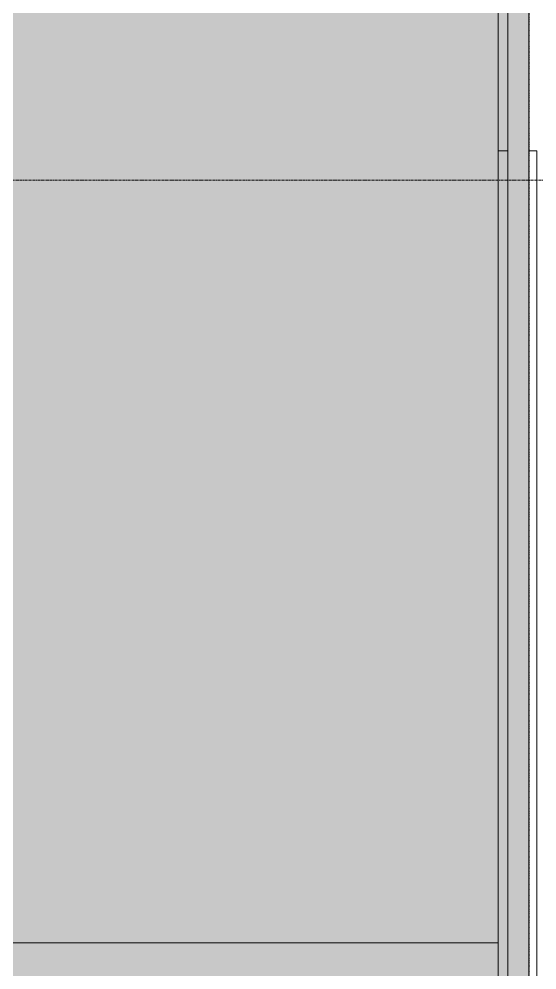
# Model space of a CAD drawing. Header units: inches. Extents: x -4266 to -1814, y 9706 to 12441.
# Drawn here: x -2031.1 to -1925.4, y 10006.1 to 10200.1 of the extents above; entities that cross this region are included whole.
import ezdxf

# ---------------------------------------------------------------- set-up
doc = ezdxf.new("R2010")
doc.units = ezdxf.units.IN
doc.header["$MEASUREMENT"] = 0
doc.linetypes.add('Aligning Line 1_8_', pattern=[0.25, 0.125, -0.125])
doc.linetypes.add('Grid Line 1_2_', pattern=[0.875, 0.5, -0.125, 0.125, -0.125])
for name, color, linetype, lineweight in [('0-1', 7, 'Continuous', 5), ('0-3', 7, 'Continuous', 9), ('A-FLOR-2', 10, 'Continuous', 13), ('A-FLOR-PATT-1', 251, 'Continuous', 9), ('A-WALL-4', 10, 'Continuous', 13), ('A-WALL-5', 13, 'Continuous', 5), ('G-ANNO-SYMB-1', 147, 'Aligning Line 1_8_', 9), ('S-FNDN-1', 8, 'Continuous', 5), ('S-FNDN-2', 10, 'Continuous', 13), ('S-GRID-1', 1, 'Grid Line 1_2_', 9)]:
    doc.layers.add(name, color=color, linetype=linetype, lineweight=lineweight)
pattern_1 = [(0, (0, 0), (15.36, 3.84), [1.267, -10.253, 1.267, -10.253, -61.44]), (0, (0, 0), (15.36, 3.84), [-23.04, 1.267, -21.773, 1.267, -10.253, -26.88]), (0, (0, 0), (15.36, 3.84), [-57.6, 1.267, -6.413, 1.267, -17.933]), (120, (5.76, 1.92), (-11.0055376, 11.3821502), [1.267, -10.253, 1.267, -10.253, -61.44]), (120, (5.76, 1.92), (-11.0055376, 11.3821502), [-23.04, 1.267, -21.773, 1.267, -10.253, -26.88]), (120, (5.76, 1.92), (-11.0055376, 11.3821502), [-57.6, 1.267, -6.413, 1.267, -17.933]), (240, (7.68, 9.6), (-4.3544624, -15.2221502), [1.267, -10.253, 1.267, -10.253, -61.44]), (240, (7.68, 9.6), (-4.3544624, -15.2221502), [-23.04, 1.267, -21.773, 1.267, -10.253, -26.88]), (240, (7.68, 9.6), (-4.3544624, -15.2221502), [-57.6, 1.267, -6.413, 1.267, -17.933])]

# ---------------------------------------------------------------- blocks, each defined once
blk = doc.blocks.new('Basic Wall _ EXT - C8AØF - _10_ CONCRETE _ 2_ EPS INSUL_ - ___-2578963-FLOOR PLAN - 1ST FLOOR')
at = {"layer": 'S-FNDN-2'}
for p, q in [((-1927.07, 10173.19), (-1925.38, 10173.19)), ((-1925.38, 10173.19), (-1925.38, 9891.19))]:
    blk.add_line(p, q, dxfattribs=at)
blk = doc.blocks.new('CTR - 1st Phase - Shell_rvt-1-FLOOR PLAN - 1ST FLOOR')
at = {"layer": 'A-FLOR-PATT-1'}
h = blk.add_hatch(dxfattribs=at)
h.set_pattern_fill('FP_7', color=256, style=0, pattern_type=2)
h.set_pattern_definition(pattern_1)
h.paths.add_polyline_path([(-1938.32, 10011.59), (-1933.32, 10011.59), (-1933.32, 10819.99), (-2096.82, 10819.99), (-2096.82, 10780.21), (-2096.2, 10780.21), (-2096.2, 10742.19), (-2096.82, 10742.19), (-2096.82, 10703.41), (-2096.2, 10703.41), (-2096.2, 10665.39), (-2096.82, 10665.39), (-2096.82, 10665.01), (-2096.2, 10665.01), (-2096.2, 10626.99), (-2096.82, 10626.99), (-2096.82, 10571.43), (-2095.82, 10571.43), (-2095.82, 10542.43), (-2096.82, 10542.43), (-2096.82, 10511.41), (-2096.2, 10511.41), (-2096.2, 10473.39), (-2096.82, 10473.39), (-2096.82, 10396.21), (-2096.2, 10396.21), (-2096.2, 10358.19), (-2096.82, 10358.19), (-2096.82, 10357.81), (-2096.2, 10357.81), (-2096.2, 10319.79), (-2096.82, 10319.79), (-2096.82, 10290.15), (-2095.82, 10290.15), (-2095.82, 10261.15), (-2096.82, 10261.15), (-2096.82, 10204.21), (-2096.2, 10204.21), (-2096.2, 10166.19), (-2096.82, 10166.19), (-2096.82, 10165.81), (-2096.2, 10165.81), (-2096.2, 10127.79), (-2096.82, 10127.79), (-2096.82, 10127.41), (-2096.2, 10127.41), (-2096.2, 10089.39), (-2096.82, 10089.39), (-2096.82, 10011.59), (-2045.97, 10011.59)], flags=0)
h = blk.add_hatch(dxfattribs=at)
h.set_pattern_fill('FP_7', color=256, style=0, pattern_type=2)
h.set_pattern_definition(pattern_1)
h.paths.add_polyline_path([(-1933.32, 9891.19), (-1933.32, 10011.59), (-2096.82, 10011.59), (-2096.82, 10009.09), (-2061.92, 10009.09), (-2061.92, 9902.57), (-1938.32, 9891.63)], flags=0)
h.paths.add_polyline_path([(-2253.92, 9919.56), (-2253.92, 9954.99), (-2369.12, 9954.99), (-2369.12, 10009.09), (-2407.71, 10009.09), (-2407.71, 10008.46), (-2445.74, 10008.46), (-2445.74, 10009.09), (-2632.32, 10009.09), (-2632.32, 9953.05), (-2316.1, 9925.07)], flags=0)
at = {"layer": 'A-WALL-5'}
blk.add_hatch(color=256, dxfattribs=at).paths.add_polyline_path([(-1927.07, 9884.94), (-1927.07, 10204.59), (-1931.32, 10204.59), (-1931.32, 9884.94)], flags=0)
at = {"layer": 'S-FNDN-1'}
for points in [[(-1931.32, 10173.19), (-1931.32, 10461.19), (-1933.32, 10461.19), (-1933.32, 10173.19)], [(-1933.32, 9901.19), (-1931.32, 9901.19), (-1931.32, 10173.19), (-1933.32, 10173.19), (-1933.32, 9907.27)]]:
    blk.add_hatch(color=256, dxfattribs=at).paths.add_polyline_path(points, flags=0)
at = {"layer": 'A-FLOR-2'}
for p, q in [((-1933.32, 10819.99), (-1933.32, 10011.59)), ((-2096.82, 10011.59), (-1933.32, 10011.59)), ((-1933.32, 10011.59), (-1933.32, 9891.19))]:
    blk.add_line(p, q, dxfattribs=at)
at = {"layer": 'A-WALL-4'}
for p, q in [((-1931.32, 9889.19), (-1931.32, 10204.59)), ((-1927.07, 10204.59), (-1927.07, 9884.94))]:
    blk.add_line(p, q, dxfattribs=at)
at = {"layer": 'G-ANNO-SYMB-1'}
blk.add_line((-1926.95, 12280.06), (-1926.95, 9756.53), dxfattribs=at)
at = {"layer": 'S-FNDN-2'}
blk.add_line((-1933.32, 10173.19), (-1931.32, 10173.19), dxfattribs=at)
blk.add_line((-1933.32, 10173.19), (-1931.32, 10173.19), dxfattribs=at)
at = {"layer": 'S-GRID-1'}
blk.add_line((-1814.21, 10167.19), (-4168.71, 10167.19), dxfattribs=at)
at = {"layer": '0-3'}
blk.add_blockref('Basic Wall _ EXT - C8AØF - _10_ CONCRETE _ 2_ EPS INSUL_ - ___-2578963-FLOOR PLAN - 1ST FLOOR', (0, 0), dxfattribs=at)

msp = doc.modelspace()

# ---------------------------------------------------------------- block references
at = {"layer": '0-1'}
msp.add_blockref('CTR - 1st Phase - Shell_rvt-1-FLOOR PLAN - 1ST FLOOR', (0, 0), dxfattribs=at)

doc.saveas('drawing.dxf')
